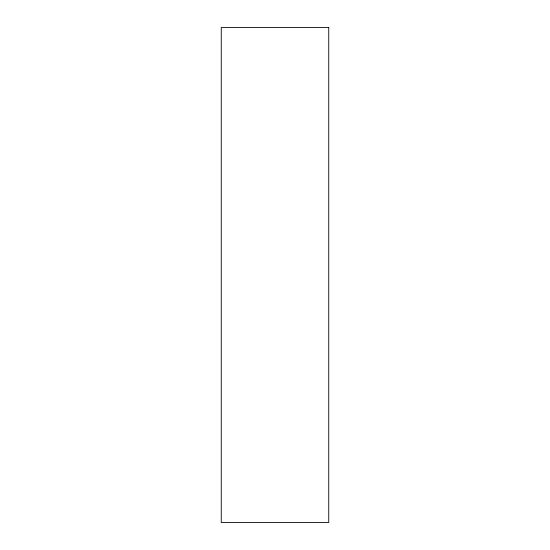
<?xml version="1.0" encoding="UTF-8"?>
<svg xmlns="http://www.w3.org/2000/svg" width="550" height="550" viewBox="0 0 550 550"><rect width="100%" height="100%" fill="white"/><g stroke="black" fill="none" stroke-linecap="round" stroke-linejoin="round"><path stroke-width="0.82" d="M328.742 27.5L221.258 27.5L221.258 522.5L328.742 522.5L328.742 27.5"/></g></svg>
